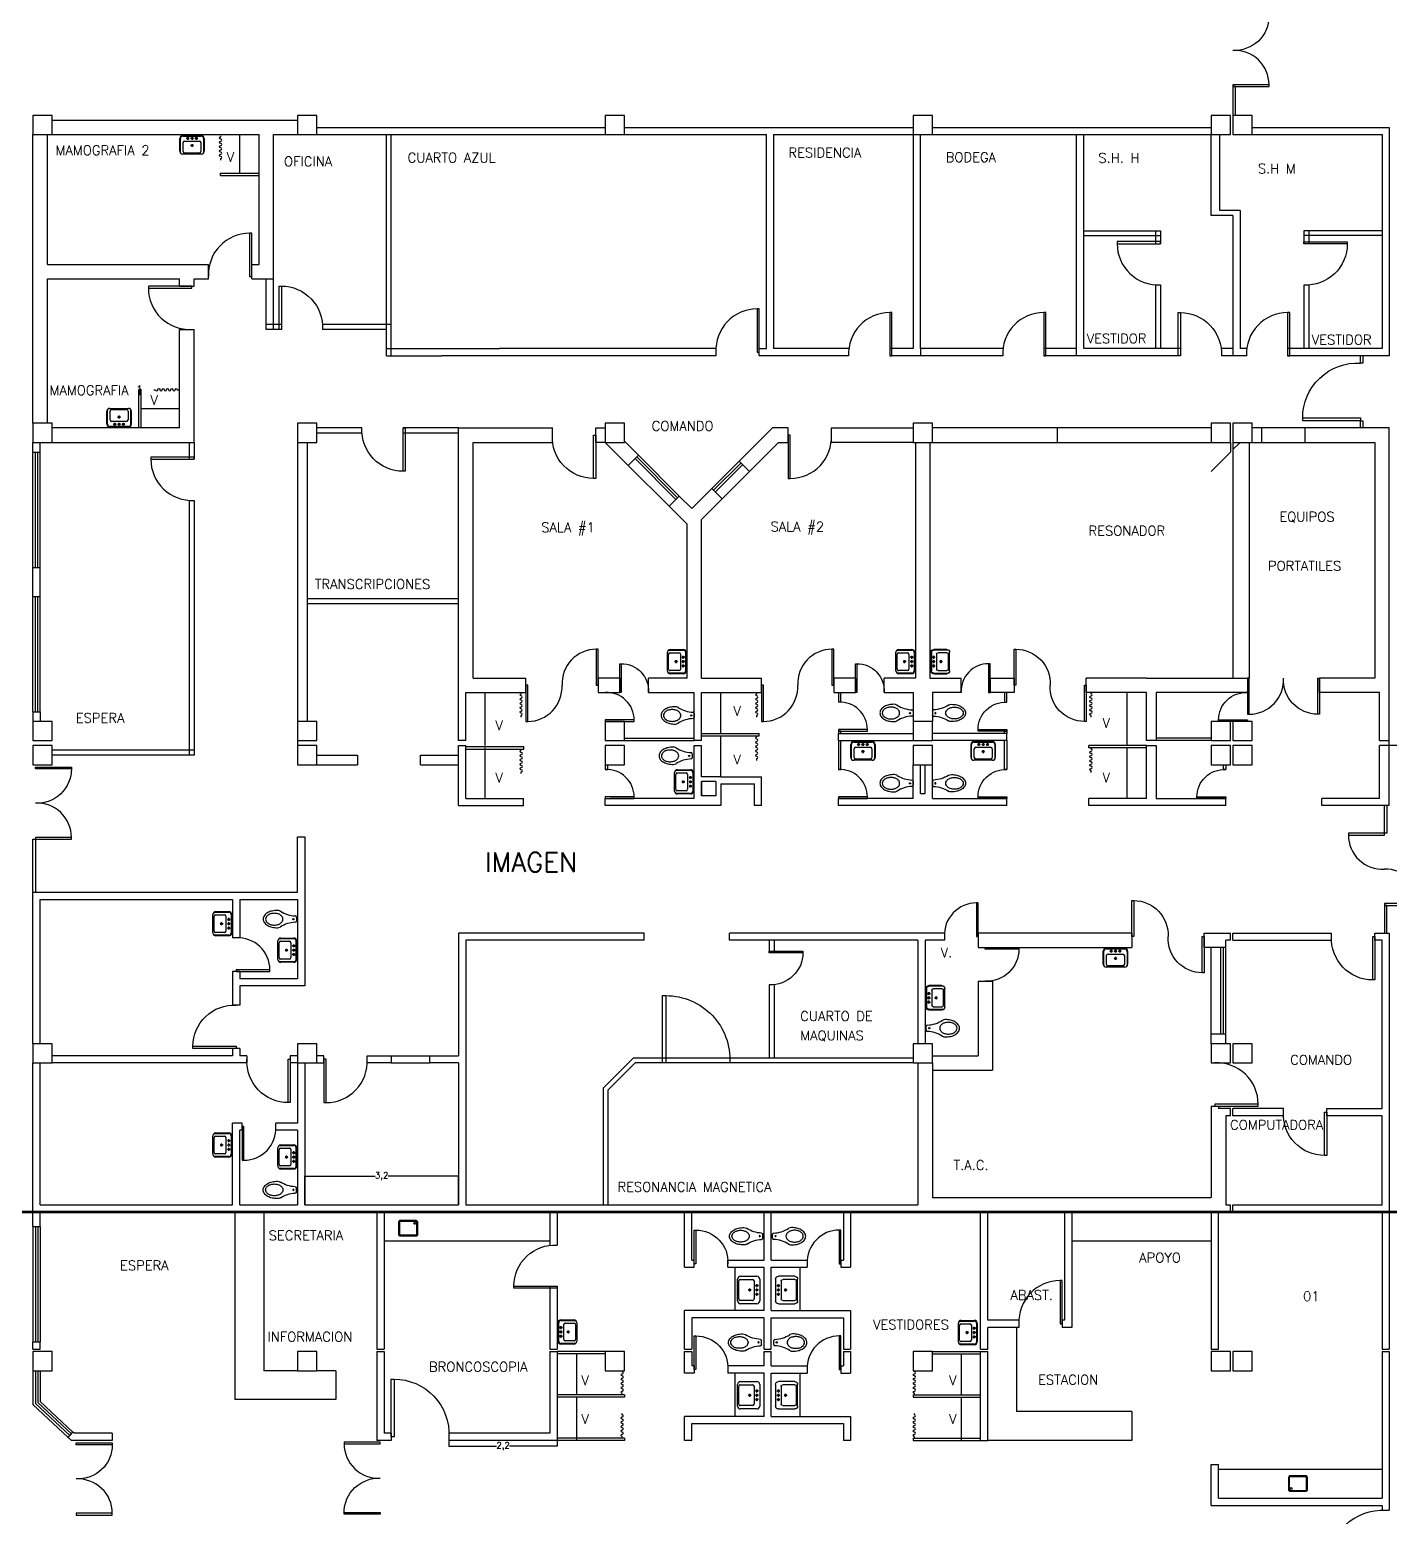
# Model space of a CAD drawing. Header units: metres. Extents: x 51 to 18146, y -212 to 18074.
# Drawn here: x 133.72 to 161.98, y 106.52 to 137.43 of the extents above; entities that cross this region are included whole.
import ezdxf

# ---------------------------------------------------------------- set-up
doc = ezdxf.new("R2010")
doc.units = ezdxf.units.M
doc.layers.get('0').update_dxf_attribs({"color": 250})
doc.layers.get('DEFPOINTS').update_dxf_attribs({"color": 250})
for name, color, linetype in [('AY', 1, 'Continuous'), ('COL', 2, 'Continuous'), ('MU', 1, 'Continuous'), ('NO', 250, 'Continuous'), ('PA', 7, 'Continuous'), ('PU', 1, 'Continuous'), ('ROTULADO', 7, 'Continuous'), ('SA', 1, 'Continuous'), ('TA', 3, 'Continuous'), ('VE', 5, 'Continuous')]:
    doc.layers.add(name, color=color, linetype=linetype)
doc.layers.add('ZONAS', color=20, linetype='Continuous', lineweight=50)
doc.layers.get('0').freeze()
doc.styles.add('ROMANS', font='romans', dxfattribs={"height": 0.13})
doc.dimstyles.get("Standard").update_dxf_attribs({"dimscale": 0.001, "dimtxt": 0.13, "dimasz": 0.18, "dimexe": 0.18, "dimexo": 0.0625, "dimgap": 0.09, "dimtad": 0, "dimtih": 1, "dimtoh": 1, "dimdec": 1, "dimzin": 0, "dimdsep": 46, "dimlunit": 6, "dimtxsty": 'ROMANS', "dimcen": 0.09, "dimadec": 0, "dimazin": 0, "dimtfac": 1, "dimtdec": 1, "dimtofl": 0, "dimtmove": 0, "dimatfit": 2, "dimfxl": 1, "dimtolj": 1, "dimtzin": 0, "dimarcsym": 0})

# ---------------------------------------------------------------- blocks, each defined once
blk = doc.blocks.new('AS-14')
at = {"color": 0}
blk.add_line((-0.046, 0.483), (0.036, 0.483), dxfattribs=at)
for points in [[(-0.162, 0.158, 0.022879), (-0.17, 0.146, 0.128162), (-0.185, 0.088, 0.055069), (-0.173, -0.023, 0.068879), (-0.14, -0.11, 0.105724), (-0.079, -0.182, 0.165058), (-0.005, -0.207, 0.165058), (0.069, -0.182, 0.105724), (0.13, -0.11, 0.068879), (0.163, -0.023, 0.055069), (0.175, 0.088, 0.128162)], [(0.175, 0.088, 0.128162), (0.16, 0.146, 0.022879), (0.152, 0.158, 0.085166)]]:
    blk.add_lwpolyline(points, format="xyb", dxfattribs=at)
blk.add_lwpolyline([(-0.125, 0.023, 0.068446), (-0.116, -0.049, 0.080596), (-0.09, -0.105, 0.107056), (-0.047, -0.145, 0.138156), (-0.003, -0.158, 0.138156), (0.041, -0.145, 0.107056), (0.083, -0.105, 0.080596), (0.109, -0.049, 0.068446), (0.119, 0.023, 0.068446), (0.109, 0.095, 0.080596), (0.083, 0.151, 0.107056), (0.041, 0.191, 0.138156), (-0.003, 0.203, 0.138156), (-0.047, 0.191, 0.107056), (-0.09, 0.151, 0.080596), (-0.116, 0.095, 0.068446)], format="xyb", close=True, dxfattribs=at)
blk.add_circle((-0.002, 0.42), 0.0125, dxfattribs=at)
for centre, radius, start, end in [((-0.7, 0.487), 0.63, 327.6068, 357.4769), ((-0.046, 0.458), 0.025, 90, 177.4769), ((0.036, 0.458), 0.025, 2.5231, 90), ((0.69, 0.487), 0.63, 182.5231, 212.3932)]:
    blk.add_arc(centre, radius, start, end, dxfattribs=at)
blk = doc.blocks.new('AS-01')
at = {"color": 0}
for p, q in [((-0.246, -0.098), (-0.246, 0.172)), ((-0.233, -0.135), (-0.233, 0.172)), ((-0.186, 0.232), (0.199, 0.232)), ((-0.186, 0.219), (0.199, 0.219)), ((-0.178, -0.103), (-0.178, 0.082)), ((-0.148, 0.112), (0.162, 0.112)), ((-0.053, 0.172), (-0.113, 0.172)), ((-0.083, 0.202), (-0.083, 0.142)), ((0.037, 0.172), (-0.023, 0.172)), ((0.037, 0.022), (-0.023, 0.022)), ((0.007, 0.202), (0.007, 0.142)), ((0.007, 0.052), (0.007, -0.008)), ((0.127, 0.172), (0.067, 0.172)), ((0.097, 0.202), (0.097, 0.142)), ((0.192, 0.082), (0.192, -0.103)), ((0.247, 0.172), (0.247, -0.135)), ((0.259, 0.172), (0.259, -0.098)), ((0.199, -0.158), (-0.186, -0.158)), ((0.162, -0.133), (-0.148, -0.133))]:
    blk.add_line(p, q, dxfattribs=at)
for centre in [(-0.083, 0.172), (0.007, 0.172), (0.007, 0.022), (0.097, 0.172)]:
    blk.add_circle(centre, 0.02, dxfattribs=at)
for centre, radius, start, end in [((-0.186, 0.172), 0.06, 90, 180), ((-0.186, 0.172), 0.0475, 90, 180), ((-0.148, 0.082), 0.03, 90, 180), ((0.162, 0.082), 0.03, 0, 90), ((0.199, 0.172), 0.06, 0, 90), ((0.199, 0.172), 0.0475, 0, 90), ((-0.186, -0.098), 0.06, 180, 270), ((-0.148, -0.103), 0.03, 180, 270), ((0.162, -0.103), 0.03, 270, 0), ((0.199, -0.098), 0.06, 270, 0)]:
    blk.add_arc(centre, radius, start, end, dxfattribs=at)
blk = doc.blocks.new('AS-28')
at = {"color": 0}
for points in [[(-0.201, 0.149), (-0.201, -0.121), (-0.176, -0.146), (0.174, -0.146), (0.199, -0.121), (0.199, 0.149), (0.174, 0.174), (-0.176, 0.174)], [(-0.181, 0.141), (-0.181, -0.112), (-0.168, -0.126), (0.165, -0.126), (0.179, -0.112), (0.179, 0.141), (0.165, 0.154), (-0.168, 0.154)]]:
    blk.add_lwpolyline(points, close=True, dxfattribs=at)
blk.add_circle((0.142, 0.115), 0.02, dxfattribs=at)
blk = doc.blocks.new('P-DE')
at = {"color": 0}
blk.add_lwpolyline([(-0.05, 1), (-0.05, 0), (0, 0), (0, 1), (-0.05, 1, 0.429311), (-1, 0, 3.280951)], format="xyb", dxfattribs=at)
blk = doc.blocks.new('P-IZ')
at = {"color": 0}
blk.add_lwpolyline([(0.05, 1), (0.05, 0), (0, 0), (0, 1), (0.05, 1, -0.429311), (1, 0, -3.280951)], format="xyb", dxfattribs=at)
blk = doc.blocks.new('-MP')
at = {"color": 0}
for points in [[(-0.475, 0.5), (-0.475, 0), (-0.5, 0), (-0.5, 0.5), (-0.475, 0.5, -0.429311), (0, 0, -3.280951)], [(0.475, 0.5), (0.475, 0), (0.5, 0), (0.5, 0.5), (0.475, 0.5, 0.429311), (0, 0, 3.280951)]]:
    blk.add_lwpolyline(points, format="xyb", dxfattribs=at)
blk = doc.blocks.new('-COL40-')
at = {"color": 0}
blk.add_lwpolyline([(-0.2, 0.2), (-0.2, -0.2), (0.2, -0.2), (0.2, 0.2)], close=True, dxfattribs=at)
blk = doc.blocks.new('-MP1')
at = {"color": 0}
for points in [[(0.475, 0.5), (0.475, 0), (0.5, 0), (0.5, 0.5), (0.475, 0.5, 0.429311), (0, 0, 3.280951)], [(-0.475, -0.5), (-0.475, 0), (-0.5, 0), (-0.5, -0.5), (-0.475, -0.5, 0.429311), (0, 0, 3.280951)]]:
    blk.add_lwpolyline(points, format="xyb", dxfattribs=at)
blk = doc.blocks.new('-KTINA')
at = {"color": 0}
blk.add_lwpolyline([(0, 1.7), (0, 1.58, 1), (0, 1.43, -1), (0, 1.28, 1), (0, 1.13, -1), (0, 0.98, 1), (0, 0.83, -1), (0, 0.68, 1), (0, 0.53, -1), (0, 0.38, 1), (0, 0.23, -1), (0, 0.08), (0, 0)], format="xyb", dxfattribs=at)
blk = doc.blocks.new('AS-03')
at = {"color": 0}
for p, q in [((-0.278, -0.098), (-0.278, 0.242)), ((-0.218, 0.302), (0.232, 0.302)), ((-0.211, -0.103), (-0.211, 0.152)), ((-0.181, 0.182), (0.194, 0.182)), ((-0.053, 0.242), (-0.113, 0.242)), ((-0.083, 0.272), (-0.083, 0.212)), ((0.037, 0.242), (-0.023, 0.242)), ((0.037, 0.092), (-0.023, 0.092)), ((0.007, 0.272), (0.007, 0.212)), ((0.007, 0.122), (0.007, 0.062)), ((0.127, 0.242), (0.067, 0.242)), ((0.097, 0.272), (0.097, 0.212)), ((0.224, 0.152), (0.224, -0.103)), ((0.292, 0.242), (0.292, -0.098)), ((0.232, -0.158), (-0.218, -0.158)), ((0.194, -0.133), (-0.181, -0.133))]:
    blk.add_line(p, q, dxfattribs=at)
for centre in [(-0.083, 0.242), (0.007, 0.242), (0.007, 0.092), (0.097, 0.242)]:
    blk.add_circle(centre, 0.02, dxfattribs=at)
for centre, radius, start, end in [((-0.218, 0.242), 0.06, 90, 180), ((-0.181, 0.152), 0.03, 90, 180), ((0.194, 0.152), 0.03, 0, 90), ((0.232, 0.242), 0.06, 0, 90), ((-0.218, -0.098), 0.06, 180, 270), ((-0.181, -0.103), 0.03, 180, 270), ((0.194, -0.103), 0.03, 270, 0), ((0.232, -0.098), 0.06, 270, 0)]:
    blk.add_arc(centre, radius, start, end, dxfattribs=at)
blk = doc.blocks.new('*D245')
at = {"layer": 'DEFPOINTS', "color": 0, "transparency": 16777216}
for p in [(142.434, 108.097), (144.684, 108.097), (144.684, 107.979)]:
    blk.add_point(p, dxfattribs=at)
at = {"layer": 'ROTULADO', "color": 0, "lineweight": -2, "transparency": 16777216}
for p, q in [((142.434, 108.096), (142.434, 107.979)), ((142.434, 107.979), (143.423, 107.979)), ((144.684, 107.979), (143.695, 107.979)), ((144.684, 108.096), (144.684, 107.979))]:
    blk.add_line(p, q, dxfattribs=at)
at = {"layer": 'ROTULADO', "color": 0, "transparency": 16777216}
for points in [[(142.434, 107.979), (142.434, 107.979), (142.434, 107.979)], [(144.684, 107.979), (144.684, 107.979), (144.684, 107.979)]]:
    blk.add_solid(points, dxfattribs=at)
at = {"layer": 'ROTULADO', "color": 0, "transparency": 16777216, "insert": (143.559, 107.979), "char_height": 0.13, "attachment_point": 5, "style": 'ROMANS'}
blk.add_mtext('\\A1;2,2', dxfattribs=at)
blk = doc.blocks.new('*D246')
at = {"layer": 'DEFPOINTS', "color": 0, "transparency": 16777216}
for p in [(142.634, 113.592), (139.434, 112.997), (142.634, 112.997)]:
    blk.add_point(p, dxfattribs=at)
at = {"layer": 'ROTULADO', "color": 0, "lineweight": -2, "transparency": 16777216}
for p, q in [((139.434, 112.997), (139.434, 113.593)), ((139.434, 113.592), (140.898, 113.592)), ((142.634, 113.592), (141.17, 113.592)), ((142.634, 112.997), (142.634, 113.593))]:
    blk.add_line(p, q, dxfattribs=at)
at = {"layer": 'ROTULADO', "color": 0, "transparency": 16777216}
for points in [[(139.434, 113.592), (139.434, 113.592), (139.434, 113.592)], [(142.634, 113.592), (142.634, 113.592), (142.634, 113.592)]]:
    blk.add_solid(points, dxfattribs=at)
at = {"layer": 'ROTULADO', "color": 0, "transparency": 16777216, "insert": (141.034, 113.592), "char_height": 0.13, "attachment_point": 5, "style": 'ROMANS'}
blk.add_mtext('\\A1;3,2', dxfattribs=at)

msp = doc.modelspace()

# ---------------------------------------------------------------- linework, layer by layer
at = {"layer": 'AY', "color": 0}
for p, q in [((141.234, 116.097), (142.034, 116.097)), ((141.234, 115.947), (142.034, 115.947))]:
    msp.add_line(p, q, dxfattribs=at)
at = {"layer": 'MU', "color": 0}
for p, q in [((138.084, 134.447), (138.084, 135.247)), ((136.834, 129.547), (136.034, 129.547)), ((143.184, 122.547), (143.184, 123.647)), ((148.084, 122.797), (148.084, 123.647)), ((156.534, 122.547), (156.534, 123.647)), ((148.084, 121.897), (148.084, 122.747)), ((143.184, 121.447), (143.184, 122.497)), ((156.534, 121.447), (156.534, 122.497)), ((141.084, 112.247), (144.534, 112.247)), ((155.384, 112.247), (158.284, 112.247)), ((148.384, 110.797), (148.384, 111.697)), ((149.734, 110.797), (149.734, 111.697)), ((154.234, 110.447), (154.234, 108.697)), ((145.084, 109.897), (145.084, 109.047)), ((153.084, 109.897), (153.084, 109.047)), ((148.384, 108.597), (148.384, 109.497)), ((149.734, 108.597), (149.734, 109.497)), ((145.084, 108.997), (145.084, 108.097)), ((153.084, 108.997), (153.084, 108.097)), ((156.634, 108.697), (154.234, 108.697)), ((156.634, 108.697), (156.634, 108.097)), ((156.634, 108.097), (153.634, 108.097)), ((161.834, 107.497), (158.434, 107.497))]:
    msp.add_line(p, q, dxfattribs=at)
at = {"layer": 'NO'}
for p, q in [((141.132, 130.647), (141.132, 135.247)), ((141.232, 130.647), (141.232, 135.247)), ((155.484, 130.647), (155.484, 135.247)), ((155.634, 130.797), (155.634, 135.247)), ((158.284, 133.567), (158.284, 135.247)), ((158.462, 133.667), (158.462, 135.247)), ((158.734, 133.567), (158.284, 133.567)), ((158.884, 133.667), (158.462, 133.667)), ((155.634, 133.246), (157.226, 133.246)), ((157.126, 133.246), (157.126, 132.978)), ((157.226, 133.246), (157.226, 132.978)), ((161.834, 133.246), (160.211, 133.246)), ((160.211, 133.246), (160.211, 132.974)), ((160.311, 133.246), (160.311, 132.974)), ((155.634, 133.146), (157.226, 133.146)), ((161.834, 133.146), (160.211, 133.146)), ((157.126, 132.123), (157.126, 130.797)), ((157.226, 132.123), (157.226, 130.797)), ((160.211, 132.119), (160.211, 130.797)), ((160.311, 132.12), (160.311, 130.797)), ((138.949, 131.297), (138.634, 131.297)), ((138.949, 131.197), (138.634, 131.197)), ((141.232, 131.297), (139.804, 131.297)), ((141.132, 131.197), (139.804, 131.197)), ((140.625, 129.147), (139.684, 129.147)), ((139.684, 129.047), (140.625, 129.047)), ((142.634, 129.147), (141.48, 129.147)), ((141.48, 129.047), (142.634, 129.047)), ((137.034, 128.847), (137.034, 128.497)), ((137.134, 128.847), (137.134, 128.497)), ((139.284, 128.847), (139.284, 122.147)), ((139.484, 128.847), (139.484, 123.047)), ((137.034, 127.642), (137.034, 122.347)), ((137.134, 127.642), (137.134, 122.347)), ((139.484, 125.6), (142.634, 125.6)), ((139.484, 125.5), (142.634, 125.5)), ((137.134, 122.447), (134.184, 122.447)), ((162.714, 122.547), (161.984, 122.547)), ((137.134, 122.347), (134.184, 122.347)), ((139.684, 122.347), (140.535, 122.347)), ((139.684, 122.147), (140.535, 122.147)), ((140.535, 122.347), (140.535, 122.147)), ((141.841, 122.347), (142.634, 122.347)), ((141.841, 122.147), (141.841, 122.347)), ((141.841, 122.147), (142.634, 122.147)), ((146.49, 118.497), (146.49, 118.647)), ((148.267, 118.497), (148.267, 118.647)), ((149.093, 118.497), (149.093, 118.238)), ((149.193, 118.497), (149.193, 118.238)), ((149.093, 117.573), (149.093, 116.047)), ((149.193, 117.575), (149.193, 116.047)), ((146.262, 116.047), (145.639, 115.423)), ((146.304, 115.947), (145.739, 115.382)), ((152.084, 116.047), (146.262, 116.047)), ((152.084, 115.947), (146.304, 115.947)), ((145.639, 115.423), (145.639, 112.997)), ((145.739, 115.382), (145.739, 112.997))]:
    msp.add_line(p, q, dxfattribs=at)
at = {"layer": 'PA', "color": 0}
for p, q in [((134.184, 135.547), (138.784, 135.547)), ((138.784, 135.547), (139.284, 135.547)), ((139.684, 135.397), (143.884, 135.397)), ((145.484, 135.397), (145.684, 135.397)), ((146.084, 135.397), (152.084, 135.397)), ((152.484, 135.397), (158.284, 135.397)), ((159.134, 135.397), (161.984, 135.397)), ((161.984, 135.397), (161.984, 130.647)), ((133.784, 129.247), (133.784, 135.247)), ((134.084, 132.547), (134.084, 135.247)), ((134.184, 135.247), (138.484, 135.247)), ((138.484, 132.547), (138.484, 135.247)), ((138.784, 132.947), (138.784, 135.247)), ((138.784, 135.247), (139.284, 135.247)), ((139.684, 135.247), (143.634, 135.247)), ((143.634, 135.247), (143.884, 135.247)), ((145.484, 135.247), (145.684, 135.247)), ((146.084, 135.247), (149.034, 135.247)), ((149.034, 130.797), (149.034, 135.247)), ((149.184, 135.247), (149.184, 130.797)), ((149.184, 135.247), (152.084, 135.247)), ((152.084, 135.247), (152.084, 130.797)), ((152.234, 130.797), (152.234, 135.247)), ((152.484, 135.247), (155.534, 135.247)), ((155.534, 135.247), (158.284, 135.247)), ((159.084, 135.247), (161.834, 135.247)), ((161.834, 135.247), (161.834, 130.797)), ((158.734, 133.567), (158.734, 130.647)), ((158.884, 133.667), (158.884, 130.797)), ((138.784, 131.197), (138.784, 132.947)), ((134.084, 132.547), (137.434, 132.547)), ((137.434, 132.247), (137.434, 132.547)), ((138.334, 132.247), (138.334, 132.547)), ((138.334, 132.547), (138.484, 132.547)), ((134.084, 129.247), (134.084, 132.247)), ((134.084, 132.247), (136.834, 132.247)), ((136.834, 132.097), (136.834, 132.247)), ((136.834, 132.097), (137.134, 132.097)), ((137.134, 132.247), (137.434, 132.247)), ((137.134, 132.097), (137.134, 132.247)), ((138.334, 132.247), (138.784, 132.247)), ((138.634, 131.197), (138.634, 132.247)), ((136.834, 129.147), (136.834, 131.197)), ((136.834, 131.197), (137.134, 131.197)), ((137.134, 128.847), (137.134, 131.197)), ((141.132, 130.797), (142.284, 130.797)), ((142.284, 130.797), (143.484, 130.797)), ((147.984, 130.797), (143.484, 130.797)), ((147.984, 130.797), (147.984, 130.647)), ((148.884, 130.797), (149.034, 130.797)), ((148.884, 130.647), (148.884, 130.797)), ((150.748, 130.797), (149.184, 130.797)), ((152.084, 130.797), (151.598, 130.797)), ((152.234, 130.797), (152.234, 130.647)), ((153.951, 130.797), (152.234, 130.797)), ((155.484, 130.797), (154.801, 130.797)), ((157.64, 130.797), (155.634, 130.797)), ((158.734, 130.797), (158.489, 130.797)), ((159.021, 130.797), (158.884, 130.797)), ((161.834, 130.797), (159.871, 130.797)), ((141.132, 130.647), (142.284, 130.647)), ((147.984, 130.647), (142.284, 130.647)), ((150.743, 130.647), (148.884, 130.647)), ((152.234, 130.647), (151.598, 130.647)), ((153.946, 130.647), (152.234, 130.647)), ((157.64, 130.647), (154.801, 130.647)), ((158.734, 130.647), (158.495, 130.647)), ((159.016, 130.647), (158.734, 130.647)), ((161.984, 130.647), (159.871, 130.647)), ((136.834, 129.147), (134.184, 129.147)), ((142.634, 122.647), (142.634, 129.147)), ((142.634, 129.147), (144.584, 129.147)), ((144.584, 128.847), (144.584, 129.147)), ((145.484, 128.847), (145.484, 129.147)), ((145.484, 129.147), (145.684, 129.147)), ((149.16, 129.147), (148.467, 128.454)), ((149.484, 129.147), (149.16, 129.147)), ((149.484, 128.847), (149.484, 129.147)), ((150.384, 129.147), (152.084, 129.147)), ((150.384, 128.847), (150.384, 129.147)), ((155.084, 129.147), (152.484, 129.147)), ((158.284, 129.147), (155.084, 129.147)), ((155.084, 128.847), (155.084, 129.147)), ((159.334, 129.147), (159.134, 129.147)), ((161.984, 129.147), (159.334, 129.147)), ((159.334, 128.847), (159.334, 129.147)), ((160.234, 128.847), (160.234, 129.147)), ((161.984, 122.547), (161.984, 129.147)), ((133.784, 128.647), (133.784, 128.847)), ((133.784, 128.647), (133.934, 128.647)), ((133.934, 128.647), (133.934, 128.847)), ((134.184, 128.847), (137.134, 128.847)), ((142.934, 128.847), (144.584, 128.847)), ((142.934, 123.947), (142.934, 128.847)), ((145.684, 128.847), (145.484, 128.847)), ((145.684, 128.847), (146.162, 128.369)), ((146.084, 128.871), (146.374, 128.581)), ((146.374, 128.581), (146.162, 128.369)), ((149.284, 128.847), (148.679, 128.242)), ((149.284, 128.847), (149.484, 128.847)), ((152.084, 128.847), (150.384, 128.847)), ((152.134, 128.847), (152.134, 123.947)), ((152.434, 128.847), (152.434, 123.947)), ((152.484, 128.847), (155.084, 128.847)), ((155.084, 128.847), (158.284, 128.847)), ((158.684, 128.647), (158.279, 128.242)), ((158.684, 128.847), (158.684, 128.647)), ((158.734, 128.847), (158.734, 128.697)), ((158.884, 128.847), (158.734, 128.697)), ((158.734, 128.772), (158.734, 123.947)), ((159.072, 128.847), (159.072, 123.947)), ((159.134, 128.847), (159.334, 128.847)), ((159.334, 128.847), (161.684, 128.847)), ((161.684, 128.847), (161.684, 123.947)), ((148.467, 128.454), (148.679, 128.242)), ((147.223, 127.732), (147.01, 127.52)), ((147.223, 127.732), (147.484, 127.471)), ((147.901, 127.888), (147.484, 127.471)), ((148.113, 127.676), (147.684, 127.247)), ((147.901, 127.888), (148.113, 127.676)), ((147.01, 127.52), (147.384, 127.147)), ((147.384, 123.947), (147.384, 127.147)), ((147.684, 123.947), (147.684, 127.247)), ((133.784, 126.247), (133.934, 126.247)), ((133.784, 125.647), (133.784, 126.247)), ((133.934, 125.647), (133.934, 126.247)), ((133.784, 125.647), (133.934, 125.647)), ((142.934, 123.947), (144.034, 123.947)), ((144.034, 123.647), (144.034, 123.947)), ((145.984, 123.947), (145.534, 123.947)), ((145.534, 123.947), (145.534, 123.647)), ((145.984, 123.947), (145.984, 123.647)), ((146.584, 123.647), (146.584, 123.947)), ((147.384, 123.947), (146.584, 123.947)), ((147.684, 123.947), (148.934, 123.947)), ((148.934, 123.647), (148.934, 123.947)), ((150.434, 123.947), (150.434, 123.647)), ((150.884, 123.947), (150.434, 123.947)), ((150.884, 123.947), (150.884, 123.647)), ((152.134, 123.947), (151.484, 123.947)), ((151.484, 123.647), (151.484, 123.947)), ((152.434, 123.947), (153.084, 123.947)), ((153.084, 123.647), (153.084, 123.947)), ((153.684, 123.947), (154.184, 123.947)), ((153.684, 123.947), (153.684, 123.647)), ((154.184, 123.947), (154.184, 123.647)), ((155.684, 123.647), (155.684, 123.947)), ((156.934, 123.947), (155.684, 123.947)), ((156.934, 123.947), (159.034, 123.947)), ((159.034, 123.947), (159.034, 123.647)), ((161.684, 123.947), (160.534, 123.947)), ((160.534, 123.647), (160.534, 123.947)), ((142.784, 122.647), (142.784, 123.647)), ((142.784, 123.647), (144.034, 123.647)), ((145.534, 123.647), (145.984, 123.647)), ((146.584, 123.647), (147.534, 123.647)), ((147.534, 122.647), (147.534, 123.647)), ((147.684, 122.647), (147.684, 123.647)), ((147.684, 123.647), (148.934, 123.647)), ((150.434, 123.647), (150.884, 123.647)), ((151.484, 123.647), (152.084, 123.647)), ((152.084, 123.647), (152.084, 123.047)), ((153.084, 123.647), (152.484, 123.647)), ((152.484, 123.647), (152.484, 123.047)), ((154.184, 123.647), (153.684, 123.647)), ((156.934, 123.647), (155.684, 123.647)), ((156.934, 122.647), (156.934, 123.647)), ((157.134, 123.647), (157.134, 122.647)), ((159.034, 123.647), (157.134, 123.647)), ((161.784, 123.647), (160.534, 123.647)), ((161.784, 122.647), (161.784, 123.647)), ((133.784, 123.247), (133.784, 123.047)), ((133.784, 123.247), (133.934, 123.247)), ((133.934, 123.247), (133.934, 123.047)), ((150.534, 122.647), (150.534, 122.797)), ((150.534, 122.797), (152.084, 122.797)), ((154.034, 122.797), (152.484, 122.797)), ((154.034, 122.647), (154.034, 122.797)), ((142.784, 122.647), (142.634, 122.647)), ((142.634, 122.547), (142.784, 122.547)), ((142.634, 121.297), (142.634, 122.547)), ((142.784, 121.447), (142.784, 122.547)), ((147.684, 122.647), (147.534, 122.647)), ((147.534, 122.547), (147.684, 122.547)), ((147.534, 121.447), (147.534, 122.547)), ((147.684, 121.897), (147.684, 122.547)), ((150.534, 122.647), (152.084, 122.647)), ((154.034, 122.647), (152.484, 122.647)), ((157.134, 122.647), (156.934, 122.647)), ((156.934, 122.547), (157.134, 122.547)), ((156.934, 121.447), (156.934, 122.547)), ((157.134, 122.547), (157.134, 121.447)), ((161.784, 122.647), (161.984, 122.647)), ((161.984, 122.547), (161.784, 122.547)), ((161.784, 121.447), (161.784, 122.547)), ((161.984, 121.297), (161.984, 122.547)), ((152.084, 121.447), (152.084, 122.147)), ((152.234, 121.547), (152.234, 122.147)), ((152.334, 121.547), (152.334, 122.147)), ((152.484, 121.447), (152.484, 122.147)), ((148.084, 121.897), (147.684, 121.897)), ((147.684, 121.797), (147.684, 121.497)), ((147.984, 121.797), (147.684, 121.797)), ((147.684, 121.497), (147.684, 121.797)), ((147.984, 121.797), (147.984, 121.497)), ((148.084, 121.897), (148.934, 121.897)), ((148.934, 121.297), (148.934, 121.897)), ((147.984, 121.497), (147.684, 121.497)), ((148.084, 121.747), (148.084, 121.297)), ((148.084, 121.747), (148.784, 121.747)), ((148.784, 121.297), (148.784, 121.747)), ((152.234, 121.547), (152.334, 121.547)), ((142.634, 121.297), (143.984, 121.297)), ((142.784, 121.447), (143.984, 121.447)), ((143.984, 121.297), (143.984, 121.447)), ((145.684, 121.297), (145.684, 121.447)), ((148.084, 121.297), (145.684, 121.297)), ((147.534, 121.447), (145.784, 121.447)), ((148.934, 121.297), (148.784, 121.297)), ((152.084, 121.447), (150.534, 121.447)), ((150.534, 121.297), (150.534, 121.447)), ((154.034, 121.297), (150.534, 121.297)), ((152.484, 121.447), (154.034, 121.447)), ((154.034, 121.297), (154.034, 121.447)), ((156.934, 121.447), (155.734, 121.447)), ((155.734, 121.297), (155.734, 121.447)), ((158.584, 121.297), (155.734, 121.297)), ((157.134, 121.447), (158.584, 121.447)), ((158.584, 121.297), (158.584, 121.447)), ((160.584, 121.297), (160.584, 121.447)), ((161.784, 121.447), (160.584, 121.447)), ((161.984, 121.297), (160.584, 121.297)), ((139.284, 120.647), (139.434, 120.647)), ((139.284, 119.497), (139.284, 120.647)), ((139.434, 120.647), (139.434, 117.547)), ((133.784, 116.347), (133.784, 119.497)), ((133.784, 119.497), (139.284, 119.497)), ((133.934, 116.347), (133.934, 119.347)), ((133.934, 119.347), (137.934, 119.347)), ((137.934, 119.347), (137.934, 118.547)), ((138.084, 119.347), (139.284, 119.347)), ((138.084, 119.347), (138.084, 118.547)), ((139.284, 119.347), (139.284, 117.697)), ((138.084, 118.547), (137.934, 118.547)), ((142.634, 118.647), (142.634, 116.097)), ((146.49, 118.647), (142.634, 118.647)), ((142.784, 118.497), (142.784, 112.997)), ((146.49, 118.497), (142.784, 118.497)), ((152.734, 118.647), (148.267, 118.647)), ((152.184, 118.497), (148.267, 118.497)), ((152.184, 118.497), (152.184, 116.347)), ((152.334, 118.497), (152.334, 116.347)), ((152.734, 118.497), (152.334, 118.497)), ((152.734, 118.647), (152.734, 118.497)), ((153.434, 118.647), (153.434, 118.347)), ((156.634, 118.647), (153.434, 118.647)), ((156.634, 118.647), (156.634, 118.347)), ((158.134, 118.647), (158.684, 118.647)), ((158.134, 118.347), (158.134, 118.647)), ((158.584, 118.347), (158.584, 118.497)), ((158.684, 118.497), (158.584, 118.497)), ((158.684, 118.497), (158.684, 118.647)), ((158.734, 118.647), (160.784, 118.647)), ((158.734, 118.497), (158.734, 118.647)), ((158.734, 118.497), (160.784, 118.497)), ((160.784, 118.497), (160.784, 118.647)), ((161.684, 118.647), (161.984, 118.647)), ((161.684, 118.497), (161.684, 118.647)), ((161.834, 118.497), (161.684, 118.497)), ((161.834, 114.997), (161.834, 118.497)), ((161.984, 118.647), (161.984, 109.997)), ((153.434, 118.347), (156.634, 118.347)), ((158.584, 118.347), (158.134, 118.347)), ((137.934, 117.847), (137.934, 117.147)), ((138.084, 117.847), (137.934, 117.847)), ((138.084, 117.847), (138.084, 117.697)), ((139.284, 117.697), (138.084, 117.697)), ((138.084, 117.547), (138.084, 117.147)), ((139.434, 117.547), (138.084, 117.547)), ((153.434, 117.647), (153.434, 116.097)), ((153.434, 117.647), (153.734, 117.647)), ((153.734, 117.647), (153.734, 115.797)), ((138.084, 117.147), (137.934, 117.147)), ((158.284, 116.347), (158.284, 116.547)), ((158.584, 116.547), (158.284, 116.547)), ((158.584, 116.347), (158.584, 116.547)), ((137.934, 116.247), (137.934, 116.097)), ((138.084, 116.247), (137.934, 116.247)), ((138.084, 116.247), (138.084, 116.097)), ((133.784, 112.547), (133.784, 115.947)), ((133.934, 112.997), (133.934, 115.947)), ((137.934, 116.097), (134.184, 116.097)), ((138.234, 115.947), (134.184, 115.947)), ((138.234, 116.097), (138.084, 116.097)), ((138.234, 116.097), (138.234, 115.947)), ((139.134, 116.097), (139.134, 115.947)), ((139.284, 116.097), (139.134, 116.097)), ((139.284, 115.947), (139.134, 115.947)), ((139.284, 115.947), (139.284, 114.697)), ((139.434, 115.947), (139.434, 112.997)), ((139.834, 116.097), (139.684, 116.097)), ((139.684, 115.947), (139.834, 115.947)), ((139.834, 115.947), (139.834, 116.097)), ((140.734, 116.097), (141.234, 116.097)), ((140.734, 115.947), (140.734, 116.097)), ((141.234, 115.947), (140.734, 115.947)), ((141.234, 116.097), (141.234, 115.947)), ((142.034, 115.947), (142.034, 116.097)), ((142.034, 116.097), (142.634, 116.097)), ((142.634, 115.947), (142.034, 115.947)), ((142.634, 115.947), (142.634, 112.997)), ((152.184, 115.947), (152.184, 112.997)), ((152.484, 116.097), (153.434, 116.097)), ((152.484, 115.947), (152.484, 113.147)), ((152.484, 115.797), (153.734, 115.797)), ((158.284, 115.047), (158.434, 115.047)), ((158.284, 115.047), (158.284, 113.147)), ((158.434, 115.047), (158.434, 114.997)), ((158.684, 114.997), (158.434, 114.997)), ((158.684, 114.847), (158.684, 114.997)), ((158.734, 114.847), (158.734, 114.997)), ((159.784, 114.997), (158.734, 114.997)), ((159.784, 114.847), (159.784, 114.997)), ((160.684, 114.997), (161.834, 114.997)), ((160.684, 114.847), (160.684, 114.997)), ((137.934, 112.997), (137.934, 114.697)), ((138.134, 114.697), (137.934, 114.697)), ((138.134, 114.547), (138.134, 114.697)), ((139.284, 114.697), (138.834, 114.697)), ((138.834, 114.547), (138.834, 114.697)), ((158.684, 114.847), (158.584, 114.847)), ((158.584, 114.847), (158.584, 112.997)), ((159.784, 114.847), (158.734, 114.847)), ((161.834, 114.847), (160.684, 114.847)), ((161.834, 112.997), (161.834, 114.847)), ((138.084, 112.997), (138.084, 114.547)), ((138.134, 114.547), (138.084, 114.547)), ((138.134, 114.547), (138.084, 114.547)), ((139.284, 114.547), (138.834, 114.547)), ((139.284, 114.547), (139.284, 112.997)), ((152.484, 113.147), (158.284, 113.147)), ((133.934, 112.997), (137.934, 112.997)), ((133.934, 112.547), (133.934, 112.847)), ((133.934, 112.847), (140.934, 112.847)), ((138.084, 112.997), (139.284, 112.997)), ((139.434, 112.997), (142.634, 112.997)), ((140.934, 112.847), (140.934, 109.997)), ((141.084, 112.847), (144.534, 112.847)), ((141.084, 112.847), (141.084, 109.997)), ((142.784, 112.997), (152.184, 112.997)), ((144.534, 112.847), (144.534, 112.155)), ((147.334, 112.847), (144.684, 112.847)), ((144.684, 112.847), (144.684, 112.161)), ((147.334, 111.697), (147.334, 112.847)), ((147.484, 112.847), (148.984, 112.847)), ((147.484, 111.847), (147.484, 112.847)), ((148.984, 111.847), (148.984, 112.847)), ((149.134, 112.847), (150.634, 112.847)), ((149.134, 111.847), (149.134, 112.847)), ((150.634, 112.847), (150.634, 111.847)), ((150.784, 112.847), (152.184, 112.847)), ((150.784, 112.847), (150.784, 111.697)), ((152.184, 112.847), (153.484, 112.847)), ((153.484, 109.997), (153.484, 112.847)), ((153.634, 110.597), (153.634, 112.847)), ((153.634, 112.847), (155.234, 112.847)), ((155.234, 112.847), (155.234, 110.597)), ((155.384, 112.847), (155.384, 110.447)), ((155.384, 112.847), (158.284, 112.847)), ((158.284, 112.847), (158.284, 109.997)), ((158.434, 109.997), (158.434, 112.847)), ((158.434, 112.847), (158.684, 112.847)), ((158.584, 112.997), (158.684, 112.997)), ((158.684, 112.847), (158.684, 112.997)), ((158.734, 112.997), (161.834, 112.997)), ((158.734, 112.847), (158.734, 112.997)), ((158.734, 112.847), (161.834, 112.847)), ((161.834, 112.847), (161.834, 109.997)), ((133.784, 112.547), (133.934, 112.547)), ((147.334, 111.697), (147.534, 111.697)), ((147.484, 111.847), (147.534, 111.847)), ((147.534, 111.697), (147.534, 111.847)), ((148.234, 111.847), (148.984, 111.847)), ((148.234, 111.697), (148.234, 111.847)), ((148.234, 111.697), (148.984, 111.697)), ((148.984, 110.797), (148.984, 111.697)), ((149.134, 111.847), (149.884, 111.847)), ((149.134, 111.697), (149.884, 111.697)), ((149.134, 110.797), (149.134, 111.697)), ((149.884, 111.847), (149.884, 111.697)), ((150.584, 111.847), (150.634, 111.847)), ((150.584, 111.847), (150.584, 111.697)), ((150.584, 111.697), (150.784, 111.697)), ((144.534, 111.306), (144.534, 109.997)), ((144.684, 111.306), (144.684, 109.997)), ((148.984, 110.797), (147.334, 110.797)), ((147.334, 109.997), (147.334, 110.797)), ((148.984, 110.647), (147.484, 110.647)), ((147.484, 110.647), (147.484, 109.997)), ((148.984, 109.997), (148.984, 110.647)), ((149.134, 110.797), (150.784, 110.797)), ((149.134, 110.647), (150.634, 110.647)), ((149.134, 109.997), (149.134, 110.647)), ((150.634, 110.647), (150.634, 109.997)), ((150.784, 110.797), (150.784, 109.997)), ((154.284, 110.597), (153.634, 110.597)), ((154.284, 110.447), (153.634, 110.447)), ((153.634, 109.997), (153.634, 110.447)), ((154.284, 110.597), (154.284, 110.447)), ((155.184, 110.597), (155.184, 110.447)), ((155.234, 110.597), (155.184, 110.597)), ((155.384, 110.447), (155.184, 110.447)), ((133.784, 110.147), (133.934, 110.147)), ((133.784, 109.997), (133.784, 110.147)), ((133.934, 109.997), (133.934, 110.147)), ((133.784, 109.997), (133.934, 109.997)), ((140.934, 109.997), (141.084, 109.997)), ((140.934, 109.947), (141.084, 109.947)), ((140.934, 109.947), (140.934, 108.097)), ((141.084, 109.947), (141.084, 108.247)), ((144.534, 109.997), (144.684, 109.997)), ((144.534, 109.947), (144.684, 109.947)), ((144.534, 109.947), (144.534, 108.247)), ((144.684, 109.947), (144.684, 108.097)), ((147.334, 109.997), (147.484, 109.997)), ((147.334, 109.497), (147.334, 109.947)), ((147.334, 109.947), (147.484, 109.947)), ((147.484, 109.947), (147.484, 109.647)), ((148.984, 109.997), (149.134, 109.997)), ((148.984, 109.647), (148.984, 109.947)), ((148.984, 109.947), (149.134, 109.947)), ((149.134, 109.647), (149.134, 109.947)), ((149.134, 109.947), (149.134, 109.947)), ((150.634, 109.997), (150.784, 109.997)), ((150.634, 109.947), (150.784, 109.947)), ((150.634, 109.947), (150.634, 109.647)), ((150.784, 109.947), (150.784, 109.497)), ((153.484, 109.997), (153.634, 109.997)), ((153.484, 108.097), (153.484, 109.947)), ((153.484, 109.947), (153.634, 109.947)), ((153.634, 108.097), (153.634, 109.947)), ((158.284, 109.997), (158.434, 109.997)), ((161.834, 109.997), (161.984, 109.997)), ((161.834, 109.947), (161.984, 109.947)), ((161.834, 109.947), (161.834, 106.897)), ((161.984, 109.947), (161.984, 106.647)), ((147.534, 109.497), (147.334, 109.497)), ((147.534, 109.647), (147.484, 109.647)), ((147.534, 109.647), (147.534, 109.497)), ((148.984, 109.647), (148.234, 109.647)), ((148.234, 109.647), (148.234, 109.497)), ((148.984, 109.497), (148.234, 109.497)), ((148.984, 108.597), (148.984, 109.497)), ((149.134, 109.647), (149.884, 109.647)), ((149.134, 108.597), (149.134, 109.497)), ((149.134, 109.497), (149.884, 109.497)), ((149.884, 109.647), (149.884, 109.497)), ((150.584, 109.647), (150.584, 109.497)), ((150.584, 109.647), (150.634, 109.647)), ((150.584, 109.497), (150.784, 109.497)), ((148.984, 108.597), (147.334, 108.597)), ((147.334, 108.097), (147.334, 108.597)), ((149.134, 108.597), (150.784, 108.597)), ((150.784, 108.597), (150.784, 108.097)), ((134.514, 108.162), (134.616, 108.272)), ((134.643, 108.247), (134.616, 108.272)), ((135.434, 108.247), (134.643, 108.247)), ((135.434, 108.247), (135.434, 108.097)), ((141.234, 108.247), (141.084, 108.247)), ((141.234, 108.247), (141.234, 108.097)), ((144.534, 108.247), (142.434, 108.247)), ((142.434, 108.247), (142.434, 108.097)), ((147.484, 108.097), (147.484, 108.447)), ((147.484, 108.447), (150.634, 108.447)), ((150.634, 108.447), (150.634, 108.097)), ((134.584, 108.097), (134.514, 108.162)), ((135.434, 108.097), (134.584, 108.097)), ((141.234, 108.097), (140.934, 108.097)), ((144.684, 108.097), (142.434, 108.097)), ((147.484, 108.097), (147.334, 108.097)), ((150.784, 108.097), (150.634, 108.097)), ((153.484, 108.097), (153.634, 108.097)), ((158.284, 106.747), (158.284, 107.597)), ((158.284, 107.597), (158.434, 107.597)), ((158.434, 106.897), (158.434, 107.597)), ((158.284, 106.747), (161.834, 106.747)), ((158.434, 106.897), (161.834, 106.897)), ((161.834, 106.747), (161.834, 106.647)), ((161.834, 106.647), (161.984, 106.647))]:
    msp.add_line(p, q, dxfattribs=at)
at = {"layer": 'TA', "color": 0}
for p, q in [((137.684, 134.447), (138.484, 134.447)), ((137.684, 134.397), (137.684, 134.447)), ((137.684, 134.397), (138.484, 134.397)), ((136.034, 129.947), (135.984, 129.947)), ((135.984, 129.147), (135.984, 129.947)), ((136.034, 129.147), (136.034, 129.947)), ((150.534, 123.647), (150.534, 123.447)), ((150.584, 123.447), (150.584, 123.647)), ((153.984, 123.647), (153.984, 123.447)), ((154.034, 123.447), (154.034, 123.647)), ((146.084, 122.697), (147.534, 122.697)), ((147.684, 122.797), (148.884, 122.797)), ((147.684, 122.747), (148.884, 122.747)), ((148.884, 122.747), (148.884, 122.797)), ((150.584, 122.847), (150.534, 122.847)), ((150.534, 122.847), (150.534, 122.797)), ((150.584, 122.797), (150.584, 122.847)), ((153.984, 122.847), (154.034, 122.847)), ((153.984, 122.797), (153.984, 122.847)), ((154.034, 122.847), (154.034, 122.797)), ((158.284, 122.697), (157.134, 122.697)), ((142.787, 122.522), (143.987, 122.522)), ((142.787, 122.472), (143.987, 122.472)), ((143.987, 122.472), (143.987, 122.522)), ((146.084, 122.647), (147.534, 122.647)), ((150.534, 122.647), (150.534, 122.047)), ((150.584, 122.047), (150.584, 122.647)), ((153.984, 122.047), (153.984, 122.647)), ((154.034, 122.647), (154.034, 122.047)), ((155.734, 122.497), (155.734, 122.547)), ((156.934, 122.547), (155.734, 122.547)), ((156.934, 122.497), (155.734, 122.497)), ((158.284, 122.647), (157.134, 122.647)), ((145.684, 122.147), (145.684, 122.047)), ((145.734, 122.047), (145.734, 122.147)), ((145.684, 122.047), (145.734, 122.047)), ((150.534, 122.047), (150.584, 122.047)), ((154.034, 122.047), (153.984, 122.047)), ((137.984, 112.847), (137.984, 108.947)), ((138.584, 112.847), (138.584, 109.547)), ((145.684, 109.947), (144.684, 109.947)), ((145.684, 109.897), (144.684, 109.897)), ((152.484, 109.947), (153.484, 109.947)), ((152.484, 109.897), (153.484, 109.897)), ((139.284, 109.547), (138.584, 109.547)), ((140.084, 109.547), (139.684, 109.547)), ((140.084, 109.547), (140.084, 108.947)), ((140.084, 108.947), (137.984, 108.947)), ((146.084, 109.047), (144.684, 109.047)), ((146.084, 108.997), (144.684, 108.997)), ((146.084, 109.047), (146.084, 108.997)), ((152.084, 109.047), (152.084, 108.997)), ((152.084, 109.047), (153.484, 109.047)), ((152.084, 108.997), (153.484, 108.997)), ((146.084, 108.147), (144.684, 108.147)), ((146.084, 108.097), (144.684, 108.097)), ((146.084, 108.147), (146.084, 108.097)), ((152.084, 108.147), (152.084, 108.097)), ((152.084, 108.147), (153.484, 108.147)), ((152.084, 108.097), (153.484, 108.097))]:
    msp.add_line(p, q, dxfattribs=at)
at = {"layer": 'TA', "color": 15}
msp.add_lwpolyline([(158.584, 122.147), (158.584, 122.047), (158.534, 122.047), (158.534, 122.147)], dxfattribs=at)
at = {"layer": 'VE', "color": 0}
for p, q in [((158.784, 136.247), (158.734, 136.247)), ((158.734, 136.247), (158.734, 135.647)), ((158.784, 135.647), (158.784, 136.247)), ((143.884, 135.397), (145.484, 135.397)), ((143.884, 135.247), (145.484, 135.247)), ((161.384, 130.497), (161.384, 130.647)), ((161.434, 130.497), (161.384, 130.497)), ((161.434, 130.647), (161.434, 130.497)), ((161.384, 129.297), (161.434, 129.297)), ((161.384, 129.147), (161.384, 129.297)), ((161.434, 129.297), (161.434, 129.147)), ((133.784, 126.247), (133.784, 128.647)), ((133.834, 126.247), (133.834, 128.647)), ((133.884, 126.247), (133.884, 128.647)), ((133.934, 126.247), (133.934, 128.647)), ((146.374, 128.581), (147.223, 127.732)), ((146.162, 128.369), (147.01, 127.52)), ((146.303, 128.51), (147.152, 127.662)), ((146.339, 128.545), (147.187, 127.697)), ((148.467, 128.454), (147.901, 127.888)), ((148.502, 128.418), (147.937, 127.853)), ((148.538, 128.383), (147.972, 127.817)), ((148.679, 128.242), (148.113, 127.676)), ((133.784, 123.247), (133.784, 125.647)), ((133.834, 123.247), (133.834, 125.647)), ((133.884, 123.247), (133.884, 125.647)), ((133.934, 123.247), (133.934, 125.647)), ((161.884, 120.722), (161.884, 121.297)), ((161.934, 121.297), (161.934, 120.722)), ((133.784, 119.497), (133.784, 120.597)), ((133.784, 120.597), (133.834, 120.597)), ((133.834, 120.597), (133.834, 119.497)), ((161.934, 120.722), (161.884, 120.722)), ((161.884, 119.222), (161.884, 118.647)), ((161.934, 119.222), (161.884, 119.222)), ((161.934, 118.647), (161.934, 119.222)), ((158.284, 116.547), (158.284, 118.347)), ((158.484, 116.547), (158.484, 118.347)), ((158.534, 116.547), (158.534, 118.347)), ((158.584, 116.547), (158.584, 118.347)), ((133.784, 112.547), (133.784, 110.147)), ((133.834, 112.547), (133.834, 110.147)), ((133.884, 112.547), (133.884, 110.147)), ((133.934, 112.547), (133.934, 110.147))]:
    msp.add_line(p, q, dxfattribs=at)
at = {"layer": 'VE', "color": 15}
for points in [[(133.784, 109.547), (133.784, 108.845), (134.514, 108.162)], [(133.834, 109.547), (133.834, 108.867), (134.548, 108.198)], [(133.884, 109.547), (133.884, 108.888), (134.582, 108.235)], [(133.934, 109.547), (133.934, 108.91), (134.616, 108.272)]]:
    msp.add_lwpolyline(points, dxfattribs=at)
at = {"layer": 'ZONAS', "color": 8, "lineweight": 140}
msp.add_lwpolyline([(164.377, 112.847), (129.348, 112.847), (129.348, 173.584), (164.377, 173.584)], close=True, dxfattribs=at)

# ---------------------------------------------------------------- block references
at = {"layer": 'COL', "color": 0}
for p in [(133.984, 135.447), (139.484, 135.447), (145.884, 135.447), (152.284, 135.447), (158.484, 135.447), (158.934, 135.447), (133.984, 129.047), (139.484, 129.047), (145.884, 129.047), (152.284, 129.047), (158.484, 129.047), (158.934, 129.047), (133.984, 122.847), (139.484, 122.847), (145.884, 122.847), (152.284, 122.847), (158.484, 122.847), (158.934, 122.847), (133.984, 122.347), (139.484, 122.347), (145.884, 122.347), (152.284, 122.347), (158.484, 122.347), (158.934, 122.347), (133.984, 116.147), (139.484, 116.147), (152.284, 116.147), (158.484, 116.147), (158.934, 116.147), (133.984, 109.747), (139.484, 109.747), (145.884, 109.747), (152.284, 109.747), (158.484, 109.747), (158.934, 109.747)]:
    msp.add_blockref('-COL40-', p, dxfattribs=at)
at = {"layer": 'PU', "color": 15, "yscale": 1.5, "zscale": 1.5}
for p, xscale, rotation in [((158.734, 136.997), 1.5, 270), ((159.784, 123.947), 1.5, 180), ((133.834, 121.347), 1.5, 270), ((134.684, 107.297), 1.5, 270), ((141.004, 107.312), -1.5, 90)]:
    msp.add_blockref('-MP', p, dxfattribs=dict(at, xscale=xscale, rotation=rotation))
at = {"layer": 'PU', "color": 0}
for name, p, xscale, yscale, zscale in [('P-IZ', (138.334, 132.297), -0.9, 0.9, 0.9), ('P-DE', (138.904, 131.197), -0.9, 0.9, 0.9), ('P-DE', (148.884, 130.722), 0.9, 0.9, 0.9), ('P-DE', (151.643, 130.647), 0.9, 0.9, 0.9), ('P-DE', (154.846, 130.647), 0.9, 0.9, 0.9), ('P-DE', (157.595, 130.647), -0.9, 0.9, 0.9), ('P-DE', (159.916, 130.647), 0.9, 0.9, 0.9), ('-MP1', (144.784, 123.797), 1.5, 1.5, 1.5), ('P-DE', (145.984, 123.647), -0.6, 0.6, 0.6), ('-MP1', (149.684, 123.797), 1.5, 1.5, 1.5), ('P-DE', (150.884, 123.647), -0.6, 0.6, 0.6), ('P-DE', (153.684, 123.647), 0.6, 0.6, 0.6), ('-MP1', (154.934, 123.797), -1.5, 1.5, 1.5), ('-MP1', (157.384, 118.572), -1.5, 1.5, 1.5), ('P-DE', (153.434, 118.572), 0.7000000000000001, 0.7000000000000001, 0.7000000000000001), ('P-IZ', (146.876, 115.947), 1.398252184769038, 1.398252184769038, 1.398252184769038), ('P-IZ', (147.534, 111.772), 0.7000000000000001, 0.7000000000000001, 0.7000000000000001), ('P-DE', (150.584, 111.772), 0.7000000000000001, 0.7000000000000001, 0.7000000000000001), ('P-DE', (155.184, 110.522), 0.9, 0.9, 0.9), ('P-DE', (147.534, 109.572), -0.7000000000000001, 0.7000000000000001, 0.7000000000000001), ('P-DE', (150.584, 109.572), 0.7000000000000001, 0.7000000000000001, 0.7000000000000001), ('P-IZ', (141.234, 108.172), 1.199999999999999, 1.199999999999999, 1.199999999999999)]:
    msp.add_blockref(name, p, dxfattribs=dict(at, xscale=xscale, yscale=yscale, zscale=zscale))
for name, p, xscale, yscale, zscale, rotation in [('P-IZ', (157.226, 133.023), -0.9, 0.9, 0.9, 90), ('P-DE', (160.211, 133.019), -0.9, 0.9, 0.9, 270), ('P-IZ', (137.084, 132.097), -0.9, 0.9, 0.9, 90), ('P-IZ', (161.384, 129.297), 1.199999999999999, 1.199999999999999, 1.199999999999999, 90), ('P-IZ', (141.525, 129.147), 0.9, 0.9, 0.9, 180), ('P-IZ', (145.484, 128.997), 0.9, 0.9, 0.9, 180), ('P-DE', (149.484, 128.997), 0.9, 0.9, 0.9, 180), ('P-IZ', (137.134, 128.542), -0.9, 0.9, 0.9, 90), ('P-DE', (145.684, 123.047), 0.6, 0.6, 0.6, 270), ('P-DE', (159.034, 123.047), -0.6, 0.6, 0.6, 90), ('P-DE', (150.534, 122.847), 0.6, 0.6, 0.6, 270), ('P-DE', (154.034, 122.847), -0.6, 0.6, 0.6, 90), ('P-DE', (145.684, 121.447), 0.6, 0.6, 0.6, 270), ('P-DE', (150.534, 121.447), 0.6, 0.6, 0.6, 270), ('P-DE', (154.034, 121.447), -0.6, 0.6, 0.6, 90), ('P-DE', (158.584, 121.447), -0.6, 0.6, 0.6, 90), ('-MP1', (161.884, 119.972), 1.5, 1.5, 1.5, 90), ('P-DE', (138.009, 117.847), 0.7000000000000001, 0.7000000000000001, 0.7000000000000001, 270), ('P-IZ', (161.684, 118.572), 0.9, 0.9, 0.9, 180), ('P-DE', (149.093, 118.273), -0.7000000000000001, 0.7000000000000001, 0.7000000000000001, 270), ('P-DE', (153.584, 118.347), -0.7000000000000001, 0.7000000000000001, 0.7000000000000001, 270), ('P-IZ', (138.009, 116.247), 0.9, 0.9, 0.9, 90), ('P-IZ', (139.134, 116.022), 0.9, 0.9, 0.9, 180), ('P-DE', (139.834, 116.022), 0.9, 0.9, 0.9, 180), ('P-DE', (158.359, 115.047), 0.9, 0.9, 0.9, 270), ('P-IZ', (160.684, 114.922), 0.9, 0.9, 0.9, 180), ('P-DE', (138.134, 114.622), 0.7000000000000001, 0.7000000000000001, 0.7000000000000001, 180), ('P-IZ', (144.684, 111.261), 0.9, 0.9, 0.9, 90), ('P-IZ', (161.909, 105.447), 1.199999999999999, 1.199999999999999, 1.199999999999999, 90)]:
    msp.add_blockref(name, p, dxfattribs=dict(at, xscale=xscale, yscale=yscale, zscale=zscale, rotation=rotation))
at = {"layer": 'SA', "color": 0}
for name, p in [('AS-01', (137.084, 134.997)), ('AS-01', (151.034, 122.397)), ('AS-01', (153.534, 122.397)), ('AS-01', (156.284, 118.097)), ('AS-28', (141.584, 112.497))]:
    msp.add_blockref(name, p, dxfattribs=at)
for name, p, rotation in [('AS-01', (135.582, 129.397), 180), ('AS-01', (147.134, 124.297), 270), ('AS-01', (151.884, 124.297), 270), ('AS-14', (147.051, 123.167), 270), ('AS-14', (151.601, 123.217), 270), ('AS-14', (147.008, 122.327), 270), ('AS-01', (147.284, 121.797), 270), ('AS-14', (151.601, 121.757), 270), ('AS-01', (137.684, 118.847), 270), ('AS-14', (138.778, 118.932), 270), ('AS-01', (139.034, 118.297), 270), ('AS-14', (152.84, 116.672), 90), ('AS-01', (137.684, 114.247), 270), ('AS-01', (139.034, 113.997), 270), ('AS-14', (149.643, 112.348), 90), ('AS-03', (148.594, 111.233), 270), ('AS-01', (144.934, 110.347), 90), ('AS-01', (153.184, 110.347), 270), ('AS-14', (149.668, 110.138), 90), ('AS-03', (148.594, 109.045), 270), ('AS-28', (160.085, 107.214), 180)]:
    msp.add_blockref(name, p, dxfattribs=dict(at, rotation=rotation))
at = {"layer": 'SA', "color": 0, "xscale": -1}
for name, p, rotation in [('AS-01', (152.684, 124.297), 90), ('AS-14', (152.967, 123.217), 90), ('AS-14', (152.967, 121.757), 90), ('AS-01', (152.584, 117.308), 90), ('AS-14', (138.778, 113.311), 270), ('AS-14', (148.474, 112.348), 270), ('AS-03', (149.524, 111.233), 90), ('AS-14', (148.45, 110.138), 270), ('AS-03', (149.524, 109.045), 90)]:
    msp.add_blockref(name, p, dxfattribs=dict(at, rotation=rotation))
at = {"layer": 'TA', "color": 15, "yscale": 0.3, "zscale": 0.3}
for p, xscale, rotation in [((137.687, 135.222), 0.3, 180), ((136.809, 129.943), 0.3, 90), ((143.934, 123.647), 0.3, 180), ((148.834, 123.647), 0.3, 180), ((155.784, 123.647), -0.3, 180), ((148.834, 122.747), 0.3, 180), ((143.937, 122.472), 0.3, 180), ((155.784, 122.497), -0.3, 180), ((146.036, 109.553), -0.3, 180), ((152.111, 109.553), -0.3, 180), ((146.036, 108.655), -0.3, 180), ((152.111, 108.655), -0.3, 180)]:
    msp.add_blockref('-KTINA', p, dxfattribs=dict(at, xscale=xscale, rotation=rotation))

# ---------------------------------------------------------------- texts
at = {"layer": 'NO', "color": 0, "style": 'ROMANS'}
for s, height, p in [('MAMOGRAFIA 2', 0.2, (134.254, 134.821)), ('V', 0.2, (137.814, 134.682)), ('OFICINA', 0.2, (139.003, 134.588)), ('CUARTO AZUL', 0.2, (141.574, 134.667)), ('RESIDENCIA', 0.2, (149.491, 134.772)), ('BODEGA', 0.2, (152.762, 134.677)), ('S.H. H', 0.2, (155.935, 134.661)), ('S.H M', 0.2, (159.251, 134.44)), ('VESTIDOR', 0.2, (155.693, 130.908)), ('VESTIDOR', 0.2, (160.374, 130.883)), ('MAMOGRAFIA 1', 0.2, (134.129, 129.832)), ('V', 0.2, (136.229, 129.629)), ('COMANDO', 0.2, (146.648, 129.089)), ('EQUIPOS', 0.2, (159.699, 127.202)), ('SALA #1', 0.2, (144.353, 126.982)), ('SALA #2', 0.2, (149.12, 126.997)), ('RESONADOR', 0.2, (155.731, 126.911)), ('PORTATILES', 0.2, (159.461, 126.181)), ('TRANSCRIPCIONES', 0.2, (139.645, 125.801)), ('V', 0.2, (148.35, 123.166)), ('ESPERA', 0.2, (134.675, 123.019)), ('V', 0.2, (143.398, 122.866)), ('V', 0.2, (156.024, 122.916)), ('V', 0.2, (148.35, 122.155)), ('V', 0.2, (143.398, 121.779)), ('V', 0.2, (156.024, 121.779)), ('IMAGEN', 0.4, (143.179, 119.922)), ('V.', 0.2, (152.656, 118.14)), ('CUARTO DE', 0.2, (149.737, 116.82)), ('MAQUINAS', 0.2, (149.737, 116.417)), ('COMANDO', 0.2, (159.925, 115.911)), ('COMPUTADORA', 0.2, (158.674, 114.56)), ('T.A.C.', 0.2, (152.925, 113.723)), ('RESONANCIA MAGNETICA', 0.2, (145.936, 113.27)), ('SECRETARIA', 0.2, (138.685, 112.261)), ('APOYO', 0.2, (156.785, 111.8)), ('ESPERA', 0.2, (135.594, 111.638)), ('ABAST.', 0.2, (154.107, 111.021)), ('01', 0.2, (160.191, 110.995)), ('INFORMACION', 0.2, (138.659, 110.154)), ('VESTIDORES', 0.2, (151.251, 110.407)), ('BRONCOSCOPIA', 0.2, (142.018, 109.529)), ('V', 0.2, (145.186, 109.246)), ('V', 0.2, (152.83, 109.246)), ('ESTACION', 0.2, (154.682, 109.26)), ('V', 0.2, (145.186, 108.446)), ('V', 0.2, (152.83, 108.446))]:
    msp.add_text(s, height=height, dxfattribs=at).set_placement(p)

# ---------------------------------------------------------------- dimensions: what is measured, and where the dimension line sits
at = {"layer": 'ROTULADO'}
for base, p1, p2, picture, middle in [((142.634, 113.592), (139.434, 112.997), (142.634, 112.997), '*D246', (141.034, 113.592)), ((144.684049101, 107.979198096), (142.434049101, 108.096538408), (144.684049101, 108.096538408), '*D245', (143.559049101, 107.979198096))]:
    dim = msp.add_linear_dim(base=base, p1=p1, p2=p2, dimstyle='Standard', override={"dimscale": 0.001}, dxfattribs=at)
    dim.commit()
    dim.dimension.update_dxf_attribs({"geometry": picture, "text_midpoint": middle})

doc.saveas('drawing.dxf')
